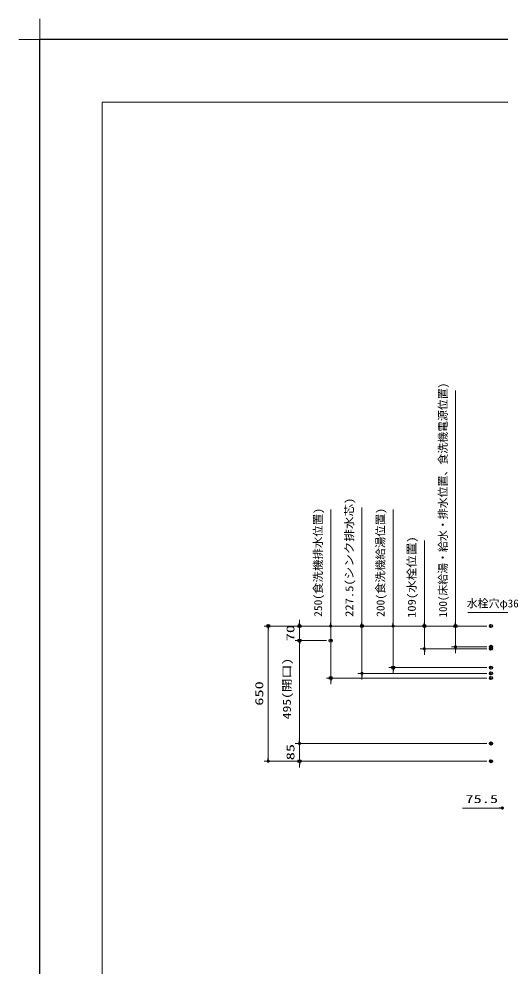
# Model space of a CAD drawing. Units: millimetres, scale not verified. Extents: x -9797 to 9797, y -4555 to 4555.
# Drawn here: x -9797 to -7485, y 0 to 4555 of the extents above; entities that cross this region are included whole.
import ezdxf
from ezdxf.enums import TextEntityAlignment as Align

# ---------------------------------------------------------------- set-up
doc = ezdxf.new("R2010")
doc.units = ezdxf.units.MM
doc.header["$LTSCALE"] = 30
doc.header["$PDMODE"] = 32
doc.header["$PDSIZE"] = 15
for name, color, linetype, lineweight in [('0-0_0', 7, 'Continuous', 25), ('0-2_寸法ﾚｲﾔｰ', 30, 'Continuous', 13), ('0-3_DEFPOINTS', 7, 'Continuous', 25), ('0-6_図面枠', 3, 'Continuous', 15), ('0-9_一般', 7, 'Continuous', 5)]:
    doc.layers.add(name, color=color, linetype=linetype, lineweight=lineweight)
doc.styles.add('ＭＳ ゴシック', font='')
doc.styles.get('ＭＳ ゴシック').set_extended_font_data('MS Gothic')

# ---------------------------------------------------------------- blocks, each defined once
blk = doc.blocks.new('_DOT')
at = {"layer": '0-0_0', "color": 30}
blk.add_line((-15, 0), (-30, 0), dxfattribs=at)
for points in [[(0, 0), (-15, 0), (-14.88, 1.88)], [(0, 0), (-14.88, -1.88), (-15, 0)], [(0, 0), (-14.88, 1.88), (-14.53, 3.73)], [(0, 0), (-14.53, -3.73), (-14.88, -1.88)], [(0, 0), (-14.53, 3.73), (-13.95, 5.52)], [(0, 0), (-13.95, -5.52), (-14.53, -3.73)], [(0, 0), (-13.95, 5.52), (-13.14, 7.23)], [(0, 0), (-13.14, -7.23), (-13.95, -5.52)], [(0, 0), (-13.14, 7.23), (-12.14, 8.82)], [(0, 0), (-12.14, -8.82), (-13.14, -7.23)], [(0, 0), (-12.14, 8.82), (-10.93, 10.27)], [(0, 0), (-10.93, -10.27), (-12.14, -8.82)], [(0, 0), (-10.93, 10.27), (-9.56, 11.56)], [(0, 0), (-9.56, -11.56), (-10.93, -10.27)], [(0, 0), (-9.56, 11.56), (-8.04, 12.66)], [(0, 0), (-8.04, -12.66), (-9.56, -11.56)], [(0, 0), (-8.04, 12.66), (-6.39, 13.57)], [(0, 0), (-6.39, -13.57), (-8.04, -12.66)], [(0, 0), (-6.39, 13.57), (-4.64, 14.27)], [(0, 0), (-4.64, -14.27), (-6.39, -13.57)], [(0, 0), (-4.64, 14.27), (-2.81, 14.73)], [(0, 0), (-2.81, -14.73), (-4.64, -14.27)], [(0, 0), (-2.81, 14.73), (-0.94, 14.97)], [(0, 0), (-0.94, -14.97), (-2.81, -14.73)], [(0, 0), (-0.94, 14.97), (0.94, 14.97)], [(0, 0), (0.94, -14.97), (-0.94, -14.97)], [(0, 0), (0.94, 14.97), (2.81, 14.73)], [(0, 0), (2.81, 14.73), (4.64, 14.27)], [(0, 0), (4.64, 14.27), (6.39, 13.57)], [(0, 0), (6.39, 13.57), (8.04, 12.66)], [(0, 0), (8.04, 12.66), (9.56, 11.56)], [(0, 0), (9.56, 11.56), (10.93, 10.27)], [(0, 0), (10.93, 10.27), (12.14, 8.82)], [(0, 0), (12.14, 8.82), (13.14, 7.23)], [(0, 0), (13.14, 7.23), (13.95, 5.52)], [(0, 0), (13.95, 5.52), (14.53, 3.73)], [(0, 0), (14.53, 3.73), (14.88, 1.88)], [(0, 0), (14.88, 1.88), (15, 0)], [(0, 0), (2.81, -14.73), (0.94, -14.97)], [(0, 0), (4.64, -14.27), (2.81, -14.73)], [(0, 0), (6.39, -13.57), (4.64, -14.27)], [(0, 0), (8.04, -12.66), (6.39, -13.57)], [(0, 0), (9.56, -11.56), (8.04, -12.66)], [(0, 0), (10.93, -10.27), (9.56, -11.56)], [(0, 0), (12.14, -8.82), (10.93, -10.27)], [(0, 0), (13.14, -7.23), (12.14, -8.82)], [(0, 0), (13.95, -5.52), (13.14, -7.23)], [(0, 0), (14.53, -3.73), (13.95, -5.52)], [(0, 0), (14.88, -1.88), (14.53, -3.73)], [(0, 0), (15, 0), (14.88, -1.88)]]:
    blk.add_solid(points, dxfattribs=at)
blk = doc.blocks.new('グループ-13-1')
at = {"layer": '0-9_一般'}
for p, q in [((372249.8, -84177), (372249.8, -80193)), ((370257.8, -82185), (374241.7, -82185))]:
    blk.add_line(p, q, dxfattribs=at)

msp = doc.modelspace()

# ---------------------------------------------------------------- linework, layer by layer
at = {"layer": '0-2_寸法ﾚｲﾔｰ'}
for p, q in [((-7699.06, 1635), (-7699.06, 2768.43)), ((-8299.06, 1635), (-8299.06, 2195.29)), ((-8149.06, 1635), (-8149.06, 2204.43)), ((-7999.06, 1635), (-7999.06, 2195.29)), ((-7849.06, 1635), (-7849.06, 2046.29)), ((-8449.06, 1650), (-8449.06, 1665)), ((-8299.06, 1650), (-8299.06, 1665)), ((-8149.06, 1650), (-8149.06, 1665)), ((-7999.06, 1650), (-7999.06, 1665)), ((-7849.06, 1650), (-7849.06, 1665)), ((-7699.06, 1650), (-7699.06, 1665)), ((-7549.06, 1635), (-8619.06, 1635)), ((-8599.06, 1000), (-8599.06, 1620)), ((-7549.06, 1635), (-8469.06, 1635)), ((-8449.06, 1565), (-8449.06, 1635)), ((-7549.06, 1635), (-8319.06, 1635)), ((-8299.06, 1635), (-8299.06, 1385)), ((-7549.06, 1635), (-8169.06, 1635)), ((-8149.06, 1407.5), (-8149.06, 1635)), ((-7549.06, 1635), (-8019.06, 1635)), ((-7999.06, 1635), (-7999.06, 1435)), ((-7549.06, 1635), (-7869.06, 1635)), ((-7849.06, 1526), (-7849.06, 1635)), ((-7549.06, 1635), (-7719.06, 1635)), ((-7699.06, 1535), (-7699.06, 1635)), ((-8319.06, 1565), (-8469.06, 1565)), ((-8319.06, 1565), (-8469.06, 1565)), ((-8449.06, 1085), (-8449.06, 1550)), ((-8449.06, 1550), (-8449.06, 1535)), ((-7549.06, 1526), (-7869.06, 1526)), ((-7849.06, 1511), (-7849.06, 1496)), ((-7549.06, 1535), (-7719.06, 1535)), ((-7699.06, 1520), (-7699.06, 1505)), ((-7549.06, 1435), (-8019.06, 1435)), ((-7999.06, 1420), (-7999.06, 1405)), ((-7549.06, 1385), (-8319.06, 1385)), ((-8299.06, 1370), (-8299.06, 1355)), ((-7549.06, 1407.5), (-8169.06, 1407.5)), ((-8149.06, 1392.5), (-8149.06, 1377.5)), ((-8449.06, 1085), (-8449.06, 1100)), ((-7549.06, 1070), (-8469.06, 1070)), ((-7549.06, 1070), (-8469.06, 1070)), ((-8449.06, 1070), (-8449.06, 985)), ((-7549.06, 985), (-8619.06, 985)), ((-7549.06, 985), (-8469.06, 985)), ((-8449.06, 970), (-8449.06, 955)), ((-7474.06, 760), (-7665.97, 760)), ((-7489.06, 760), (-7504.06, 760))]:
    msp.add_line(p, q, dxfattribs=at)
msp.add_lwpolyline([(-7640.68, 1700.56), (-7347.94, 1700.56), (-7212.23, 1537.03)], dxfattribs=at)
at = {"layer": '0-3_DEFPOINTS'}
for p in [(2902.77, 4455), (-9697.23, -4455)]:
    msp.add_line(p, (-9697.23, 4455), dxfattribs=at)
for p in [(-8599.06, 1635), (-8449.06, 1635), (-8149.06, 1635), (-7849.06, 1635), (-7699.06, 1635), (-7529.06, 1635), (-8449.06, 1565), (-8299.06, 1565), (-7529.06, 1535), (-7529.06, 1526), (-7999.06, 1435), (-7529.06, 1435), (-7529.06, 1407.5), (-8299.06, 1385), (-7529.06, 1385), (-7529.06, 1070), (-8449.06, 985), (-7529.06, 985)]:
    msp.add_point(p, dxfattribs=at)
at = {"layer": '0-6_図面枠'}
msp.add_lwpolyline([(-9397.23, -4155), (2602.77, -4155), (2602.77, 4155), (-9397.23, 4155)], close=True, dxfattribs=at)

# ---------------------------------------------------------------- block references
at = {"layer": '0-2_寸法ﾚｲﾔｰ', "xscale": 0.5, "yscale": 0.5}
for p, rotation in [((-8599.06, 1635), 90), ((-8449.06, 1635), 270), ((-8299.06, 1635), 270), ((-8149.06, 1635), 270), ((-7999.06, 1635), 270), ((-7849.06, 1635), 270), ((-7699.06, 1635), 270), ((-8449.06, 1565), 90), ((-8449.06, 1565), 90), ((-7849.06, 1526), 90), ((-7699.06, 1535), 90), ((-8149.06, 1407.5), 90), ((-7999.06, 1435), 90), ((-8299.06, 1385), 90), ((-8449.06, 1070), 270), ((-8449.06, 1070), 270), ((-8599.06, 985), 270), ((-8449.06, 985), 90)]:
    msp.add_blockref('_DOT', p, dxfattribs=dict(at, rotation=rotation))
msp.add_blockref('_DOT', (-7474.06, 760), dxfattribs=at)
at = {"layer": '0-3_DEFPOINTS', "xscale": 0.05, "yscale": 0.05}
msp.add_blockref('グループ-13-1', (-28309.72, 8564.25), dxfattribs=at)

# ---------------------------------------------------------------- texts
at = {"layer": '0-2_寸法ﾚｲﾔｰ', "style": 'ＭＳ ゴシック'}
msp.add_text('100(床給湯・給水・排水位置、食洗機電源位置)', height=38.48, rotation=90, dxfattribs=at).set_placement((-7728.8, 1676.43), align=Align.BOTTOM_LEFT)
for s, height, width, p in [('227.5(シンク排水芯)', 38.48, 1.15, (-8178.8, 1679.29)), ('250(食洗機排水位置)', 38.48, 1.05, (-8328.8, 1679.29)), ('200(食洗機給湯位置)', 38.48, 1.05, (-8028.8, 1679.29)), ('109(水栓位置)', 38.49, 1.15, (-7878.8, 1674.29)), ('70', 38.49, 1.5, (-8461.66, 1561.91)), ('495(開口)', 38.49, 1.25, (-8478.8, 1186.64)), ('650', 38.49, 1.5, (-8611.66, 1251.91)), ('85', 38.49, 1.5, (-8461.66, 989.41))]:
    msp.add_text(s, height=height, rotation=90, dxfattribs=dict(at, width=width)).set_placement(p, align=Align.BOTTOM_LEFT)
at = {"layer": '0-2_寸法ﾚｲﾔｰ', "color": 7, "style": 'ＭＳ ゴシック'}
msp.add_text('水栓穴φ36', height=38.48, dxfattribs=at).set_placement((-7645.41, 1713.16), align=Align.BOTTOM_LEFT)
at = {"layer": '0-2_寸法ﾚｲﾔｰ', "style": 'ＭＳ ゴシック', "width": 1.5}
msp.add_text('75.5', height=38.49, dxfattribs=at).set_placement((-7651.68, 772.6), align=Align.BOTTOM_LEFT)

doc.saveas('drawing.dxf')
